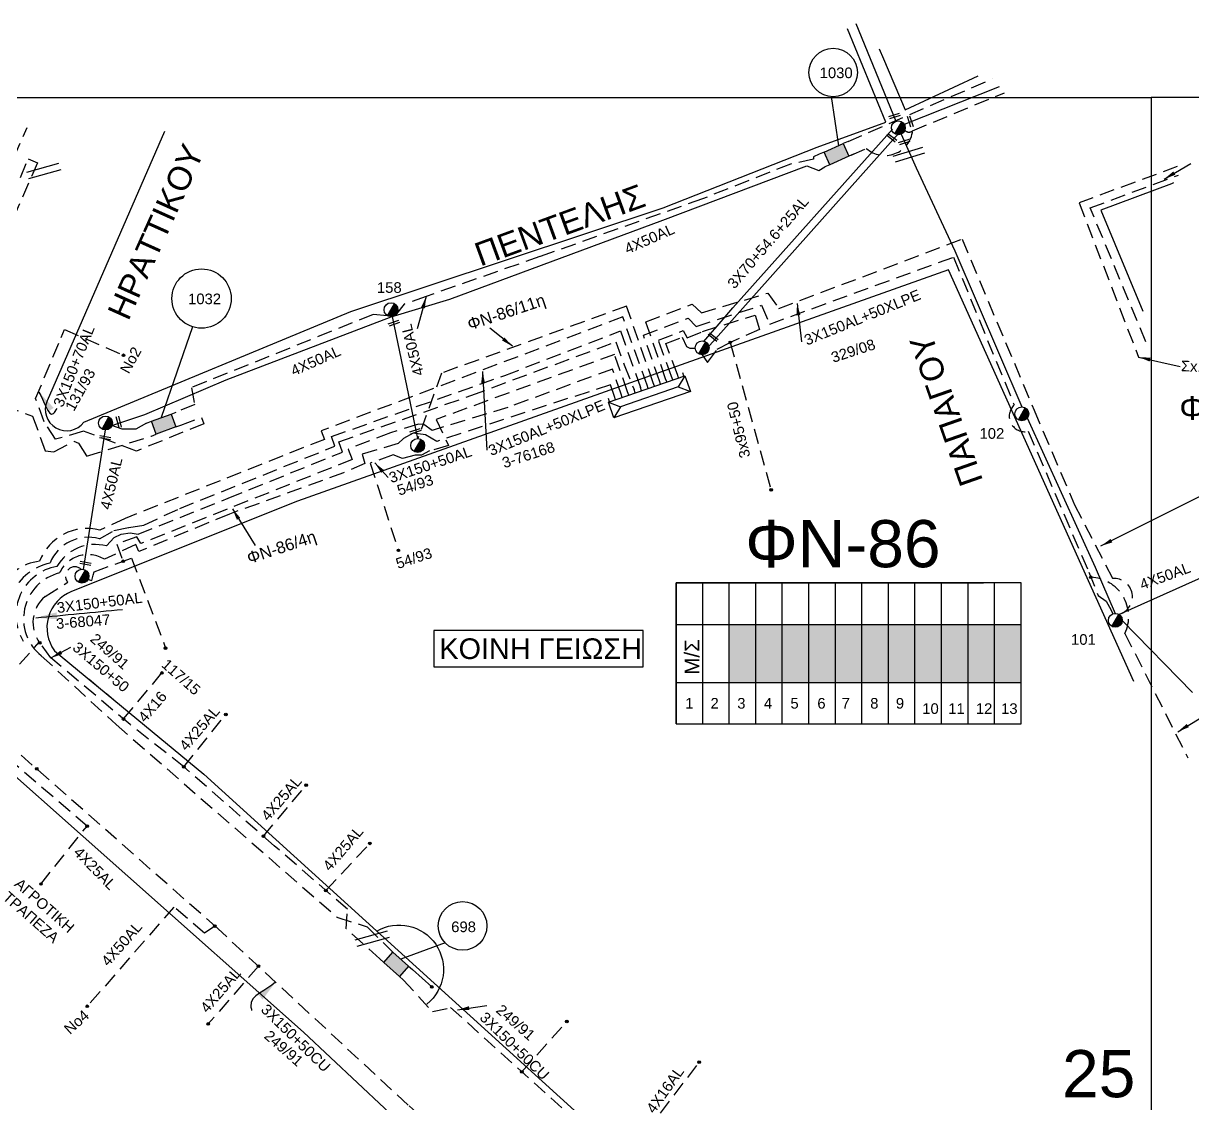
# Model space of a CAD drawing. Header units: millimetres. Extents: x 907 to 2022, y 699 to 1220.
# Drawn here: x 1806 to 1905.1, y 1123.5 to 1215.1 of the extents above; entities that cross this region are included whole.
import ezdxf
from ezdxf.enums import TextEntityAlignment as Align

# ---------------------------------------------------------------- set-up
doc = ezdxf.new("R2010")
doc.units = ezdxf.units.MM
doc.linetypes.add('DASHED', pattern=[19.05, 12.7, -6.35])
for name, color, linetype in [('Link Box 4 Διευθύνσεων', 7, 'Continuous'), ('Άγνωστα', 7, 'Continuous'), ('Ασφαλειοκιβώτια Χ.Τ 13 αναχωρήσεων', 7, 'Continuous'), ('Γέφυρες Εναέριου Δικτύου', 7, 'Continuous'), ('Γυμνά εναέρια ΧΤ (3Φ)   4x50AL', 7, 'Continuous'), ('Επιγραφές - Σχήματα', 7, 'Continuous'), ('Καλώδια ΧΤ   3x150+50AL', 7, 'DASHED'), ('Καλώδια ΧΤ   3x150+50CU', 7, 'DASHED'), ('Καλώδια ΧΤ   3x150AL+50XLPE', 7, 'DASHED'), ('Καλώδια ΧΤ   4x50AL', 7, 'DASHED'), ('Μηχανική τομή', 7, 'Continuous'), ('Στύλος ΦΜ', 7, 'Continuous'), ('Στύλος ΦΜ @ 1', 7, 'Continuous'), ('Συνδέσεις', 7, 'Continuous'), ('Συνεστραμμένα ΧΤ   3x70+54.6+25 AL', 7, 'SYN_LINE'), ('Τομή', 7, 'Continuous'), ('Υποσταθμός πόλεως', 7, 'Continuous'), ('Υπόβαθρο ΔΕΗ', 7, 'Continuous'), ('Υπόγεια καλώδια Δικτύου ΧΤ και Παρ. ΧΤ - 3X150+70 AL', 7, 'DASHED'), ('Υπόγεια καλώδια Παροχών ΧΤ   4x16AL', 7, 'DASHED'), ('Υπόγεια καλώδια Παροχών ΧΤ   4x16CU', 7, 'DASHED'), ('Υπόγεια καλώδια Παροχών ΧΤ   4x25', 7, 'DASHED'), ('Υπόγεια καλώδια Παροχών ΧΤ   4x50AL', 7, 'DASHED')]:
    doc.layers.add(name, color=color, linetype=linetype)
doc.styles.get("Standard").update_dxf_attribs({"font": 'arial.ttf'})
doc.linetypes.add('SYN_LINE', pattern='A,0.5,-0.0001,["/\\/\\/\\/",Standard,S=0.1,R=0,X=0,Y=-0.05],-0.25', length=0.7501)
doc.dimstyles.new('ISO-25', dxfattribs={"dimtxt": 2.5, "dimasz": 2.5, "dimexe": 1.25, "dimexo": 0.625, "dimtad": 1, "dimtxsty": 'Standard', "dimcen": 2.5, "dimadec": 0, "dimazin": 0, "dimtfac": 1, "dimtmove": 0, "dimatfit": 3, "dimfxl": 1, "dimarcsym": 0})

# ---------------------------------------------------------------- blocks, each defined once
blk = doc.blocks.new('ΥΠΑΡΧΩΝ ΤΣΙΜΕΝΤΕΝΙΟΣ ΣΤΥΛΟΣ')
at = {"layer": 'Στύλος ΦΜ'}
blk.add_hatch(color=256, dxfattribs=at).paths.add_polyline_path([(-1.29, -2.28, 0.574793), (2.62, 0, 0.268822), (1.3, 2.27)])
blk.add_line((-1.29, -2.28), (1.3, 2.27), dxfattribs=at)
blk.add_circle((0, 0), 2.62, dxfattribs=at)
at = {"layer": 'Στύλος ΦΜ', "flags": 4}
for tag, p in [('ΑΡΙΘΜΟΣ', (-4.68, 8.05)), ('ΤΥΠΟΣ', (-4.91, 3.03))]:
    blk.add_attdef(tag, p, '', height=4, dxfattribs=at)
blk = doc.blocks.new('ΤΟΜΗ')
at = {"layer": 'Τομή', "ltscale": 40}
for p, q in [((-5.68, 0), (5.68, 0)), ((5.68, -2.33), (-5.68, -2.33))]:
    blk.add_line(p, q, dxfattribs=at)
blk = doc.blocks.new('ΜΗΧΑΝΙΚΗ ΤΟΜΗ')
at = {"layer": 'Μηχανική τομή', "ltscale": 40}
for p, q in [((-1.89, 0.78), (1.89, 0.78)), ((1.89, 0), (-1.89, 0))]:
    blk.add_line(p, q, dxfattribs=at)
blk = doc.blocks.new('LINK BOX 4 ΑΝΑΧΩΡΗΣΕΩΝ')
at = {"layer": 'Link Box 4 Διευθύνσεων', "ltscale": 40}
blk.add_hatch(color=256, dxfattribs=at).paths.add_polyline_path([(-3.54, 0), (-3.54, -4.67), (3.54, -4.67), (3.54, 0)])
for p, q in [((-3.54, 0), (-5.33, 0)), ((5.33, 0), (3.54, 0)), ((-3.54, -4.67), (-5.33, -4.67)), ((5.33, -4.67), (3.54, -4.67))]:
    blk.add_line(p, q, dxfattribs=at)
blk.add_lwpolyline([(-3.54, -4.67), (-3.54, 0), (3.54, 0), (3.54, -4.67)], close=True, dxfattribs=at)
blk = doc.blocks.new('ΥΠΟΣΤΑΘΜΟΣ ΠΟΛΕΩΣ 13 ΑΝΑΧΩΡΗΣΕΩΝ')
at = {"layer": 'Υποσταθμός πόλεως', "ltscale": 40}
for p, q in [((-11.12, -2.82), (-11.12, -4)), ((-9.53, -2.82), (-9.53, -4)), ((-7.77, -2.82), (-7.77, -4)), ((-5.99, -2.82), (-5.99, -4)), ((-4.14, -2.82), (-4.14, -4)), ((-2.3, -2.82), (-2.3, -4)), ((-0.43, -2.82), (-0.43, -4)), ((1.54, -2.82), (1.54, -4)), ((3.43, -2.82), (3.43, -4)), ((5.39, -2.82), (5.39, -4)), ((7.32, -2.82), (7.32, -4)), ((9.32, -2.82), (9.32, -4)), ((11.11, -2.82), (11.11, -4))]:
    blk.add_line(p, q, dxfattribs=at)
blk.add_lwpolyline([(-11.43, 2.82), (11.43, 2.82), (11.43, -2.82), (-11.43, -2.82)], close=True, dxfattribs=at)
for points in [[(-8.62, 0), (-11.43, 2.82)], [(-11.43, -2.82), (-8.62, 0)], [(-8.62, 0), (8.62, 0)], [(8.62, 0), (11.43, 2.82)], [(11.43, -2.82), (8.62, 0)]]:
    blk.add_lwpolyline(points, dxfattribs=at)
at = {"layer": 'Υποσταθμός πόλεως', "linetype": 'SYN_LINE', "ltscale": 40, "flags": 1}
for tag, p in [('ΜΕΤΑΣΧΗΜΑΤΙΣΜΟΣ', (12.22, 1.68)), ('ΙΣΧΥΣ', (12.2, -1.11)), ('ΑΡΙΘΜΟΣ', (12.32, -3.83))]:
    blk.add_attdef(tag, p, '', height=1.8, dxfattribs=at)
blk = doc.blocks.new('ΑΣΦΑΛΕΙΟΚΙΒΩΤΙΟ ΥΠΟΣΤΑΘΜΟΥ 13 ΑΝΑΧΩΡΗΣΕΩΝ')
at = {"layer": 'Ασφαλειοκιβώτια Χ.Τ 13 αναχωρήσεων', "ltscale": 40}
for p, q in [((-23.86, 58.34), (23.96, 58.34)), ((-9.78, 58.34), (-9.78, -58.66)), ((9.87, 58.34), (9.87, -58.66)), ((23.96, 58.34), (23.96, -45.89)), ((-23.86, 49.34), (23.96, 49.34)), ((-23.86, 40.34), (23.96, 40.34)), ((-23.86, 31.34), (23.96, 31.34)), ((-23.86, 22.34), (23.96, 22.34)), ((-23.86, 13.34), (23.96, 13.34)), ((-23.86, 4.34), (23.96, 4.34)), ((-23.86, -4.66), (23.96, -4.66)), ((-23.86, -13.66), (23.96, -13.66)), ((-23.86, -22.66), (23.96, -22.66)), ((-23.86, -31.66), (23.96, -31.66)), ((-23.86, -40.66), (23.96, -40.66)), ((-23.86, -49.66), (23.96, -49.66))]:
    blk.add_line(p, q, dxfattribs=at)
at = {"layer": 'Ασφαλειοκιβώτια Χ.Τ 13 αναχωρήσεων'}
blk.add_lwpolyline([(-23.86, -58.66), (23.96, -58.66), (23.96, 58.34), (-23.86, 58.34)], close=True, dxfattribs=at)
for s, p in [('1', (-18.64, 55.26)), ('2', (-18.64, 46.69)), ('3', (-18.64, 37.62)), ('4', (-18.64, 28.59)), ('5', (-18.64, 19.58)), ('6', (-18.64, 10.45)), ('7', (-18.64, 2.2)), ('8', (-18.64, -7.48)), ('9', (-18.64, -16.18)), ('10', (-20.44, -25.14)), ('11', (-20.44, -33.94)), ('12', (-20.44, -43.31)), ('13', (-20.44, -51.88))]:
    blk.add_text(s, height=3.6, rotation=270, dxfattribs=at).set_placement(p)
at = {"layer": 'Ασφαλειοκιβώτια Χ.Τ 13 αναχωρήσεων', "ltscale": 40}
for tag, height, p in [('ΟΝΟΜΑ', 5, (1.15, 62.43)), ('ΚΕΙΜΕΝΟ 1', 2, (17.15, 53.4)), ('ΚΕΙΜΕΝΟ 2', 2, (17.15, 44.69)), ('ΚΕΙΜΕΝΟ 3', 2, (16.99, 35.93)), ('ΚΕΙΜΕΝΟ 4', 2, (16.99, 26.95)), ('ΚΕΙΜΕΝΟ 5', 2, (16.99, 18.11)), ('ΚΕΙΜΕΝΟ 6', 2, (16.99, 9.19)), ('ΚΕΙΜΕΝΟ 7', 2, (16.99, 0.11)), ('ΚΕΙΜΕΝΟ 8', 2, (16.99, -8.61)), ('ΚΕΙΜΕΝΟ 9', 2, (16.99, -17.74)), ('ΚΕΙΜΕΝΟ 10', 2, (16.99, -26.96)), ('ΚΕΙΜΕΝΟ 11', 2, (16.99, -36.04)), ('ΚΕΙΜΕΝΟ 12', 2, (16.99, -44.96)), ('ΚΕΙΜΕΝΟ 13', 2, (16.99, -54.16)), ('ΣΧ', 2, (1.2, -60.52))]:
    blk.add_attdef(tag, text='', height=height, dxfattribs=at).set_placement(p, align=Align.MIDDLE_CENTER)
blk = doc.blocks.new('_ΣΥΝΔΕΣΗ')
at = {"layer": 'Συνδέσεις', "linetype": 'SYN_LINE', "ltscale": 40}
blk.add_hatch(color=256, dxfattribs=at).paths.add_polyline_path([(0.5, -0.01, 1), (-0.5, -0.01, 1)])
at = {"layer": 'Συνδέσεις'}
blk.add_circle((0, -0.01), 0.5, dxfattribs=at)

msp = doc.modelspace()

# ---------------------------------------------------------------- hatches: boundary and pattern name
at = {"layer": 'Ασφαλειοκιβώτια Χ.Τ 13 αναχωρήσεων'}
h = msp.add_hatch(color=5, dxfattribs=at)
h.dxf.hatch_style = 1
h.paths.add_polyline_path([(1865.816, 1159.192), (1868.066, 1159.192), (1868.066, 1164.106), (1865.816, 1164.106)])
h = msp.add_hatch(color=151, dxfattribs=at)
h.dxf.hatch_style = 1
h.paths.add_polyline_path([(1870.316, 1164.106), (1868.066, 1164.106), (1868.066, 1159.192), (1870.316, 1159.192)])
h = msp.add_hatch(color=27, dxfattribs=at)
h.dxf.hatch_style = 1
h.paths.add_polyline_path([(1872.566, 1164.106), (1870.316, 1164.106), (1870.316, 1159.192), (1872.566, 1159.192)])
h = msp.add_hatch(color=2, dxfattribs=at)
h.dxf.hatch_style = 1
h.paths.add_polyline_path([(1874.816, 1164.106), (1872.566, 1164.106), (1872.566, 1159.192), (1874.816, 1159.192)])
h = msp.add_hatch(color=85, dxfattribs=at)
h.dxf.hatch_style = 1
h.paths.add_polyline_path([(1874.816, 1159.192), (1877.066, 1159.192), (1877.066, 1164.106), (1874.816, 1164.106)])
h = msp.add_hatch(color=6, dxfattribs=at)
h.dxf.hatch_style = 1
h.paths.add_polyline_path([(1877.066, 1159.192), (1879.316, 1159.192), (1879.316, 1164.106), (1877.066, 1164.106)])
h = msp.add_hatch(color=30, dxfattribs=at)
h.dxf.hatch_style = 1
h.paths.add_polyline_path([(1881.566, 1164.106), (1879.316, 1164.106), (1879.316, 1159.192), (1881.566, 1159.192)])
h = msp.add_hatch(color=62, dxfattribs=at)
h.dxf.hatch_style = 1
h.paths.add_polyline_path([(1883.816, 1164.106), (1881.566, 1164.106), (1881.566, 1159.192), (1883.816, 1159.192)])
h = msp.add_hatch(color=173, dxfattribs=at)
h.dxf.hatch_style = 1
h.paths.add_polyline_path([(1886.066, 1164.106), (1883.816, 1164.106), (1883.816, 1159.192), (1886.066, 1159.192)])
h = msp.add_hatch(color=133, dxfattribs=at)
h.dxf.hatch_style = 1
h.paths.add_polyline_path([(1888.316, 1164.106), (1886.066, 1164.106), (1886.066, 1159.192), (1888.316, 1159.192)])
h = msp.add_hatch(color=156, dxfattribs=at)
h.dxf.hatch_style = 1
h.paths.add_polyline_path([(1890.566, 1164.106), (1888.316, 1164.106), (1888.316, 1159.192), (1890.566, 1159.192)])

# ---------------------------------------------------------------- linework, layer by layer
at = {"layer": 'Άγνωστα', "color": 5, "ltscale": 0.1}
for points in [[(1876.556, 1215.07), (1879.936, 1206.768)], [(1880.396, 1205.683), (1881.676, 1202.836), (1884.947, 1195.784), (1890.628, 1182.564)], [(1891.093, 1181.615), (1896.854, 1168.958), (1898.554, 1165.047)], [(1899.142, 1164.458), (1905.101, 1158.332)]]:
    msp.add_lwpolyline(points, dxfattribs=at)
at = {"layer": 'Άγνωστα', "color": 85, "linetype": 'DASHED', "ltscale": 0.1}
for points in [[(1805.17, 1203.748), (1806.281, 1206.231)], [(1903.797, 1202.937), (1895.478, 1199.844), (1900.532, 1186.781)]]:
    msp.add_lwpolyline(points, dxfattribs=at)
at = {"layer": 'Άγνωστα', "color": 30, "linetype": 'DASHED', "ltscale": 0.1}
msp.add_lwpolyline([(1901.155, 1188.086), (1896.421, 1199.423), (1903.902, 1202.208)], dxfattribs=at)
at = {"layer": 'Άγνωστα', "color": 5, "linetype": 'DASHED', "ltscale": 0.1}
for points in [[(1859.899, 1184.765), (1858.543, 1188.639), (1862.321, 1190.082), (1863.004, 1189.375), (1868.555, 1191.168), (1869.253, 1189.582), (1884.831, 1195.246), (1889.976, 1182.731)], [(1891.179, 1180.485), (1896.309, 1168.544), (1897.108, 1166.558), (1897.768, 1166.092), (1898.206, 1165.32), (1898.334, 1165.004)], [(1899.368, 1163.35), (1904.695, 1152.816)]]:
    msp.add_lwpolyline(points, dxfattribs=at)
at = {"layer": 'Άγνωστα', "color": 173, "linetype": 'DASHED', "ltscale": 0.1}
msp.add_lwpolyline([(1859.376, 1184.583), (1857.115, 1191.094), (1841.411, 1185.414), (1839.417, 1179.872)], dxfattribs=at)
at = {"layer": 'Άγνωστα', "color": 0, "ltscale": 0.1}
msp.add_lwpolyline([(1839.399, 1179.872), (1837.256, 1190.218)], dxfattribs=at)
at = {"layer": 'Άγνωστα', "color": 133, "linetype": 'DASHED', "ltscale": 0.1}
for points in [[(1860.926, 1185.122), (1859.823, 1188.205), (1861.909, 1189.027), (1862.254, 1188.416), (1863.559, 1188.954), (1868.012, 1190.336), (1868.394, 1189.107), (1865.906, 1188.029), (1869.367, 1175.521)], [(1863.526, 1186.972), (1863.987, 1186.318), (1864.803, 1187.451), (1865.906, 1188.029)]]:
    msp.add_lwpolyline(points, dxfattribs=at)
at = {"layer": 'Άγνωστα', "color": 27, "linetype": 'DASHED', "ltscale": 0.1}
msp.add_lwpolyline([(1861.427, 1185.296), (1860.437, 1187.941), (1861.835, 1188.457), (1862.191, 1187.686), (1862.475, 1187.531), (1862.937, 1187.544)], dxfattribs=at)
at = {"layer": 'Άγνωστα', "color": 151, "linetype": 'DASHED', "ltscale": 0.1}
for points in [[(1856.651, 1183.637), (1855.911, 1185.766), (1847.047, 1182.514), (1840.635, 1180.567), (1839.917, 1181.052), (1839.455, 1181.082), (1837.089, 1180.365), (1833.509, 1178.973), (1833.849, 1178.099), (1815.931, 1170.972), (1815.582, 1171.535), (1813.883, 1170.92), (1814.409, 1169.464)], [(1811.457, 1167.931), (1811.757, 1167.849), (1811.876, 1168.283), (1811.958, 1168.586), (1814.449, 1169.479)], [(1814.409, 1169.464), (1815.136, 1169.727), (1818.021, 1162.103)]]:
    msp.add_lwpolyline(points, dxfattribs=at)
at = {"layer": 'Άγνωστα', "color": 6, "linetype": 'DASHED', "ltscale": 0.1}
for points in [[(1856.083, 1183.44), (1855.737, 1184.438), (1841.034, 1179.631), (1840.048, 1180.194), (1839.01, 1180.324), (1838.195, 1179.864), (1837.746, 1179.449), (1834.684, 1178.537), (1834.919, 1177.749), (1833.112, 1176.966), (1823.44, 1173.473), (1815.749, 1170.285), (1815.498, 1170.89), (1812.847, 1169.634)], [(1807.481, 1161.451), (1813.838, 1155.619), (1832.551, 1139.307), (1835.105, 1138.473), (1837.137, 1136.474)], [(1848.236, 1126.184), (1852.043, 1130.452)]]:
    msp.add_lwpolyline(points, dxfattribs=at)
at = {"layer": 'Άγνωστα', "ltscale": 0.1}
msp.add_lwpolyline([(1816.408, 1181.181), (1815.493, 1180.664), (1814.33, 1180.677), (1813.472, 1180.988)], dxfattribs=at)
at = {"layer": 'Άγνωστα', "color": 154, "linetype": 'DASHED', "ltscale": 0.1}
msp.add_lwpolyline([(1802.294, 1155.936), (1799.963, 1157.495), (1801.681, 1158.888), (1803.101, 1157.892), (1807.302, 1162.604)], dxfattribs=at)
at = {"layer": 'Άγνωστα', "color": 154, "ltscale": 0.1}
msp.add_lwpolyline([(1838.954, 1134.845), (1840.59, 1133.378)], dxfattribs=at)
at = {"layer": 'Άγνωστα', "color": 5, "linetype": 'DASHED', "ltscale": 0.1}
for centre, radius, start, end in [((1890.883, 1181.772), 1.32, 133.42348, 282.96526), ((1896.359, 1164.78), 3.331, 334.58381, 87.84921)]:
    msp.add_arc(centre, radius, start, end, dxfattribs=at)
at = {"layer": 'Άγνωστα', "color": 6, "linetype": 'DASHED', "ltscale": 0.1}
for centre, radius, start, end in [((1811.446, 1167.368), 2.663, 58.26492, 155.44358), ((1809.986, 1164.583), 4.01, 103.88787, 231.34397)]:
    msp.add_arc(centre, radius, start, end, dxfattribs=at)
at = {"layer": 'Γέφυρες Εναέριου Δικτύου', "ltscale": 0.1}
msp.add_lwpolyline([(1835.931, 1138.115, -0.928065), (1840.178, 1131.931, -5.105044)], format="xyb", dxfattribs=at)
at = {"layer": 'Γυμνά εναέρια ΧΤ (3Φ)   4x50AL', "color": 133, "ltscale": 0.1}
for points in [[(1880.666, 1206.521), (1888.73, 1209.715)], [(1837.136, 1190.205), (1842.115, 1191.701), (1860.175, 1198.381), (1872.387, 1203.004), (1873.408, 1202.596), (1873.932, 1202.908)], [(1813.472, 1180.988), (1816.251, 1181.904), (1823.159, 1184.845), (1837.136, 1190.205)]]:
    msp.add_lwpolyline(points, dxfattribs=at)
at = {"layer": 'Γυμνά εναέρια ΧΤ (3Φ)   4x50AL', "color": 151, "ltscale": 0.1}
msp.add_lwpolyline([(1811.055, 1168.775), (1812.919, 1180.6)], dxfattribs=at)
at = {"layer": 'Γυμνά εναέρια ΧΤ (3Φ)   4x50AL', "color": 156, "linetype": 'SYN_LINE', "ltscale": 10}
msp.add_lwpolyline([(1898.846, 1164.969), (1907.508, 1168.829)], dxfattribs=at)
at = {"layer": 'Επιγραφές - Σχήματα'}
msp.add_lwpolyline([(918.43, 1208.801), (1901.6, 1208.801), (1901.6, 707.265), (918.43, 707.265)], close=True, dxfattribs=at)
at = {"layer": 'Επιγραφές - Σχήματα', "ltscale": 0.1}
for points in [[(1874.455, 1208.858), (1874.455, 1208.858), (1875.082, 1204.697)], [(1820.294, 1189.351), (1820.294, 1189.351), (1817.657, 1181.644)], [(1820.294, 1189.351), (1820.294, 1189.351), (1817.657, 1181.644)], [(1841.73, 1137.119), (1841.73, 1137.119), (1837.962, 1135.735)]]:
    msp.add_lwpolyline(points, dxfattribs=at)
at = {"layer": 'Επιγραφές - Σχήματα', "ltscale": 10}
msp.add_lwpolyline([(1901.6, 707.265), (2021.535, 707.265), (2021.535, 1208.801), (1901.6, 1208.801)], dxfattribs=at)
at = {"layer": 'Επιγραφές - Σχήματα', "color": 190}
msp.add_lwpolyline([(1840.759, 1160.518), (1858.515, 1160.518), (1858.515, 1163.605), (1840.759, 1163.605)], close=True, dxfattribs=at)
at = {"layer": 'Επιγραφές - Σχήματα', "linetype": 'Continuous'}
for centre, radius in [((1874.629, 1210.905), 2.054), ((1821.072, 1191.742), 2.514), ((1821.072, 1191.742), 2.514), ((1843.204, 1138.556), 2.059)]:
    msp.add_circle(centre, radius, dxfattribs=at)
at = {"layer": 'Καλώδια ΧΤ   3x150+50AL', "color": 2, "ltscale": 0.1}
for points in [[(1805.705, 1202.018), (1806.372, 1203.595), (1807.165, 1203.26), (1803.762, 1195.449), (1802.886, 1195.324)], [(1857.199, 1183.827), (1856.095, 1187.006), (1840.976, 1181.499), (1841.997, 1179.286), (1840.412, 1178.817), (1839.708, 1178.465), (1839.196, 1178.465), (1838.121, 1178.174), (1837.307, 1178.485), (1835.372, 1177.779)], [(1835.372, 1177.779), (1837.758, 1170.395)]]:
    msp.add_lwpolyline(points, dxfattribs=at)
at = {"layer": 'Καλώδια ΧΤ   3x150+50AL', "color": 151, "ltscale": 0.1}
msp.add_lwpolyline([(1807.801, 1166.482), (1809.726, 1167.695)], dxfattribs=at)
for centre, radius, start, end in [((1810.32, 1168.21), 0.787, 46.71476, 220.92844), ((1809.677, 1164.271), 2.901, 130.31603, 216.39622)]:
    msp.add_arc(centre, radius, start, end, dxfattribs=at)
at = {"layer": 'Καλώδια ΧΤ   3x150+50CU', "color": 1, "ltscale": 0.1}
for points in [[(1768.771, 1174.413), (1769.112, 1183.872), (1770.436, 1183.419), (1773.006, 1182.498), (1789.657, 1176.166), (1796.877, 1179.413), (1798.986, 1184.704), (1806.742, 1181.77), (1807.806, 1178.835), (1808.544, 1178.751), (1810.251, 1179.657), (1810.63, 1179.488), (1811.325, 1178.372)], [(1811.325, 1178.372), (1816.815, 1180.087)]]:
    msp.add_lwpolyline(points, dxfattribs=at)
at = {"layer": 'Καλώδια ΧΤ   3x150+50CU', "color": 151, "ltscale": 0.1}
msp.add_lwpolyline([(1836.191, 1135.755), (1833.335, 1138.316), (1833.433, 1139.973), (1827.229, 1145.355), (1819.561, 1152.034), (1815.011, 1155.632), (1808.301, 1161.268), (1807.343, 1162.55)], dxfattribs=at)
at = {"layer": 'Καλώδια ΧΤ   3x150+50CU', "color": 85, "ltscale": 0.1}
msp.add_lwpolyline([(1843.867, 1118.624), (1838.579, 1123.365), (1822.437, 1138.334), (1804.369, 1154.266)], dxfattribs=at)
at = {"layer": 'Καλώδια ΧΤ   3x150+50CU', "color": 6, "ltscale": 0.1}
msp.add_lwpolyline([(1838.175, 1133.976), (1840.643, 1131.291), (1842.194, 1131.626), (1856.148, 1119.059), (1855.916, 1118.281), (1856.034, 1117.319), (1856.694, 1116.857), (1857.565, 1116.871), (1857.867, 1116.995)], dxfattribs=at)
at = {"layer": 'Καλώδια ΧΤ   3x150AL+50XLPE', "color": 156, "ltscale": 0.1}
msp.add_lwpolyline([(1860.422, 1184.947), (1858.749, 1189.764), (1862.665, 1191.254), (1863.46, 1190.522), (1869.085, 1192.212), (1870.023, 1190.893), (1885.558, 1196.784), (1891.664, 1182.281), (1895.108, 1174.239), (1898.323, 1167.995)], dxfattribs=at)
at = {"layer": 'Καλώδια ΧΤ   3x150AL+50XLPE', "color": 62, "ltscale": 0.1}
msp.add_lwpolyline([(1858.846, 1184.4), (1856.791, 1190.179), (1831.222, 1180.517), (1831.492, 1179.802), (1814.593, 1173.102), (1812.446, 1172.114)], dxfattribs=at)
at = {"layer": 'Καλώδια ΧΤ   3x150AL+50XLPE', "color": 30, "ltscale": 0.1}
msp.add_lwpolyline([(1812.408, 1171.37), (1813.624, 1172.063), (1814.909, 1172.335), (1816.175, 1172.543), (1819.217, 1173.943), (1832.369, 1179.219), (1832.089, 1180.042), (1846.79, 1185.228), (1856.583, 1188.995), (1858.289, 1184.206)], dxfattribs=at)
at = {"layer": 'Καλώδια ΧΤ   3x150AL+50XLPE', "color": 85, "ltscale": 0.1}
msp.add_lwpolyline([(1813.004, 1170.767), (1813.656, 1171.493), (1814.242, 1171.775), (1815.026, 1171.87), (1815.706, 1171.775), (1823.327, 1174.808), (1833.015, 1178.732), (1832.714, 1179.608), (1843.897, 1183.515), (1856.19, 1188.069), (1856.916, 1186.109), (1857.753, 1184.02)], dxfattribs=at)
at = {"layer": 'Καλώδια ΧΤ   3x150AL+50XLPE', "linetype": 'DASHED', "ltscale": 0.1}
msp.add_lwpolyline([(1808.589, 1161.884), (1813.603, 1157.748)], dxfattribs=at)
at = {"layer": 'Καλώδια ΧΤ   3x150AL+50XLPE', "color": 62, "ltscale": 0.1}
for centre, radius, start, end in [((1811.373, 1167.932), 4.317, 75.61034, 159.15673), ((1807.757, 1165.419), 4.071, 95.90786, 219.02509)]:
    msp.add_arc(centre, radius, start, end, dxfattribs=at)
at = {"layer": 'Καλώδια ΧΤ   3x150AL+50XLPE', "color": 30, "ltscale": 0.1}
for centre, radius, start, end in [((1811.458, 1168.01), 3.492, 74.21284, 157.95141), ((1809.182, 1164.859), 4.564, 102.14841, 207.84273)]:
    msp.add_arc(centre, radius, start, end, dxfattribs=at)
at = {"layer": 'Καλώδια ΧΤ   3x150AL+50XLPE', "color": 85, "ltscale": 0.1}
for centre, radius, start, end in [((1812.047, 1167.138), 3.753, 75.23243, 149.79362), ((1809.517, 1164.894), 4.193, 99.79057, 211.64388)]:
    msp.add_arc(centre, radius, start, end, dxfattribs=at)
at = {"layer": 'Καλώδια ΧΤ   3x150AL+50XLPE', "color": 156, "ltscale": 0.1}
msp.add_arc((1898.467, 1166.461), 1.54, 284.2749, 95.34135, dxfattribs=at)
at = {"layer": 'Καλώδια ΧΤ   4x50AL', "color": 27, "ltscale": 0.1}
for points in [[(1875.891, 1205.058), (1888.124, 1210.38)], [(1881.369, 1205.97), (1889.148, 1209.191)], [(1873.457, 1203.974), (1872.972, 1203.757), (1872.96, 1203.547), (1871.02, 1203.145), (1863.538, 1200.192), (1849.76, 1195.296), (1840.119, 1191.922), (1838.245, 1191.266), (1837.602, 1190.434)], [(1876.161, 1203.9), (1877.443, 1204.471)], [(1836.846, 1190.282), (1835.617, 1190.387), (1820.204, 1184.184), (1820.488, 1182.765), (1818.906, 1182.108)]]:
    msp.add_lwpolyline(points, dxfattribs=at)
for centre, radius, start, end in [((1879.017, 1206.238), 2.367, 228.30739, 353.48239), ((1881.06, 1206.311), 0.46, 220.22415, 312.09531)]:
    msp.add_arc(centre, radius, start, end, dxfattribs=at)
at = {"layer": 'Συνεστραμμένα ΧΤ   3x70+54.6+25 AL', "color": 27, "ltscale": 10}
msp.add_lwpolyline([(1863.648, 1188.073), (1864.96, 1189.59), (1866.11, 1190.956), (1879.658, 1206.112)], dxfattribs=at)
at = {"layer": 'Συνεστραμμένα ΧΤ   3x70+54.6+25 AL', "color": 133, "ltscale": 10}
msp.add_lwpolyline([(1863.957, 1187.549), (1880.207, 1205.771)], dxfattribs=at)
at = {"layer": 'Υπόβαθρο ΔΕΗ', "ltscale": 0.1}
for points in [[(1817.915, 1205.91), (1807.969, 1183.061, 0.891613), (1811.085, 1181.256), (1833.734, 1190.648), (1860.214, 1199.427), (1873.26, 1204.576), (1879.086, 1206.705), (1875.855, 1214.609)], [(1900.117, 1159.273), (1884.404, 1194.19), (1829.198, 1174.573), (1810.037, 1166.895, 0.488269), (1808.589, 1161.884), (1821.266, 1151.424), (1853.013, 1122.613), (1861.642, 1115.664)]]:
    msp.add_lwpolyline(points, format="xyb", dxfattribs=at)
for points in [[(1878.518, 1212.911), (1878.908, 1212.057), (1880.738, 1207.741), (1886.936, 1210.618)], [(1903.476, 1201.539), (1903.312, 1201.471), (1897.32, 1199.225), (1900.882, 1190.66)], [(1788.213, 1115.664), (1791.646, 1144.847), (1799.883, 1155.991), (1829.724, 1129.558), (1841.153, 1118.816), (1844.742, 1115.664)]]:
    msp.add_lwpolyline(points, dxfattribs=at)
at = {"layer": 'Υπόγεια καλώδια Δικτύου ΧΤ και Παρ. ΧΤ - 3X150+70 AL', "color": 27, "ltscale": 0.1}
for points in [[(1809.156, 1188.438), (1809.454, 1189.111), (1814.459, 1186.932)], [(1819.312, 1181.014), (1821.057, 1181.662), (1821.259, 1181.117), (1815.543, 1178.808), (1811.073, 1180.494), (1808.697, 1179.812), (1807.729, 1181.276), (1807.001, 1183.266), (1809.156, 1188.438)]]:
    msp.add_lwpolyline(points, dxfattribs=at)
at = {"layer": 'Υπόγεια καλώδια Δικτύου ΧΤ και Παρ. ΧΤ - 3X150+70 AL', "color": 30, "ltscale": 0.1}
msp.add_lwpolyline([(1811.362, 1147.015), (1799.839, 1156.924), (1799.253, 1156.148)], dxfattribs=at)
at = {"layer": 'Υπόγεια καλώδια Παροχών ΧΤ   4x16AL', "color": 6, "ltscale": 0.1}
msp.add_lwpolyline([(1856.54, 1118.124), (1863.274, 1127.003)], dxfattribs=at)
at = {"layer": 'Υπόγεια καλώδια Παροχών ΧΤ   4x16CU', "color": 151, "linetype": 'DASHED', "ltscale": 0.1}
msp.add_lwpolyline([(1814.459, 1156.096), (1817.712, 1159.999)], dxfattribs=at)
at = {"layer": 'Υπόγεια καλώδια Παροχών ΧΤ   4x25', "color": 151, "ltscale": 0.1}
for points in [[(1819.561, 1152.034), (1823.134, 1156.478)], [(1826.311, 1146.155), (1829.946, 1150.484)], [(1831.614, 1141.551), (1835.335, 1145.553)]]:
    msp.add_lwpolyline(points, dxfattribs=at)
at = {"layer": 'Υπόγεια καλώδια Παροχών ΧΤ   4x25', "color": 30, "ltscale": 0.1}
msp.add_lwpolyline([(1807.454, 1142.106), (1811.362, 1147.015)], dxfattribs=at)
at = {"layer": 'Υπόγεια καλώδια Παροχών ΧΤ   4x25', "color": 85, "ltscale": 0.1}
msp.add_lwpolyline([(1825.886, 1135.136), (1821.636, 1130.241)], dxfattribs=at)
at = {"layer": 'Υπόγεια καλώδια Παροχών ΧΤ   4x50AL', "color": 85, "ltscale": 0.1}
msp.add_lwpolyline([(1822.2, 1138.543), (1821.308, 1137.927), (1818.731, 1140.155), (1811.38, 1131.735)], dxfattribs=at)

# ---------------------------------------------------------------- block references
at = {"layer": 'Link Box 4 Διευθύνσεων', "xscale": 0.2499999999999998, "yscale": 0.2499999999999998, "zscale": 0.2499999999999998}
for p, rotation in [((1874.674, 1204.516), 24.00643335623664), ((1818.063, 1180.55), 200.3672372180632), ((1837.183, 1134.866), 138.1215687688652)]:
    msp.add_blockref('LINK BOX 4 ΑΝΑΧΩΡΗΣΕΩΝ', p, dxfattribs=dict(at, rotation=rotation))
at = {"layer": 'Ασφαλειοκιβώτια Χ.Τ 13 αναχωρήσεων', "xscale": 0.25, "yscale": 0.25, "zscale": 0.25, "rotation": 90}
msp.add_blockref('ΑΣΦΑΛΕΙΟΚΙΒΩΤΙΟ ΥΠΟΣΤΑΘΜΟΥ 13 ΑΝΑΧΩΡΗΣΕΩΝ', (1875.901, 1161.637), dxfattribs=at)
at = {"layer": 'Μηχανική τομή'}
for p, xscale, yscale, zscale, rotation in [((1879.864, 1207.122), 0.2499999999999993, 0.2499999999999993, 0.2499999999999993, 17.11202710933475), ((1881.077, 1206.728), 0.2499999999999993, 0.2499999999999993, 0.2499999999999993, 288.4084927291132), ((1879.529, 1205.302), 0.2499999999999993, 0.2499999999999993, 0.2499999999999993, 321.9049078012274), ((1880.693, 1204.923), 0.2499999999999992, 0.2499999999999992, 0.2499999999999992, 17.11202710933475), ((1881.129, 1203.683), 0.6944083730328752, 0.6944083730328752, 0.6944083730328752, 17.11202710933475), ((1837.414, 1189.559), 0.2499999999999993, 0.2499999999999993, 0.2499999999999993, 18.92279573262028), ((1864.394, 1188.403), 0.2499999999999993, 0.2499999999999993, 0.2499999999999993, 321.9049078012274), ((1813.957, 1181.253), 0.2499999999999994, 0.2499999999999994, 0.2499999999999994, 284.029884949521), ((1812.884, 1179.843), 0.2499999999999993, 0.2499999999999993, 0.2499999999999993, 349.5197375132846), ((1839.232, 1180.4), 0.2499999999999993, 0.2499999999999993, 0.2499999999999993, 18.92279573262028), ((1811.218, 1169.203), 0.2499999999999994, 0.2499999999999994, 0.2499999999999994, 349.5197375132846)]:
    msp.add_blockref('ΜΗΧΑΝΙΚΗ ΤΟΜΗ', p, dxfattribs=dict(at, xscale=xscale, yscale=yscale, zscale=zscale, rotation=rotation))
at = {"layer": 'Στύλος ΦΜ @ 1', "ltscale": 40, "xscale": 0.2249999999999091, "yscale": 0.2249999999999091, "zscale": 0.2249999999999091}
for p in [(1880.158, 1206.222), (1863.526, 1187.561), (1812.919, 1181.189), (1839.399, 1179.283), (1810.932, 1168.199)]:
    msp.add_blockref('ΥΠΑΡΧΩΝ ΤΣΙΜΕΝΤΕΝΙΟΣ ΣΤΥΛΟΣ', p, dxfattribs=at)
at = {"layer": 'Στύλος ΦΜ @ 1', "ltscale": 40}
ref = msp.add_blockref('ΥΠΑΡΧΩΝ ΤΣΙΜΕΝΤΕΝΙΟΣ ΣΤΥΛΟΣ', (1837.136, 1190.794), dxfattribs=dict(at, xscale=0.2249999999999091, yscale=0.2249999999999091, zscale=0.2249999999999091))
ref.add_attrib('ΤΥΠΟΣ', '158', (1835.943, 1192.226), dxfattribs={"layer": 'Στύλος ΦΜ', "height": 0.9, "flags": 4})
ref = msp.add_blockref('ΥΠΑΡΧΩΝ ΤΣΙΜΕΝΤΕΝΙΟΣ ΣΤΥΛΟΣ', (1890.628, 1181.975), dxfattribs=dict(at, xscale=0.2249999999999091, yscale=0.2249999999999091, zscale=0.2249999999999091))
ref.add_attrib('ΤΥΠΟΣ', '102', (1887.041, 1179.854), dxfattribs={"layer": 'Στύλος ΦΜ', "height": 0.9, "flags": 4})
ref = msp.add_blockref('ΥΠΑΡΧΩΝ ΤΣΙΜΕΝΤΕΝΙΟΣ ΣΤΥΛΟΣ', (1898.554, 1164.458), dxfattribs=dict(at, xscale=0.2249999999999091, yscale=0.2249999999999091, zscale=0.2249999999999091))
ref.add_attrib('ΤΥΠΟΣ', '101', (1894.8, 1162.388), dxfattribs={"layer": 'Στύλος ΦΜ', "height": 0.9, "flags": 4})
at = {"layer": 'Συνδέσεις', "xscale": 0.2249999999999091, "yscale": 0.2249999999999091, "zscale": 0.2249999999999091}
for p in [(1865.907, 1188.031), (1814.46, 1186.935), (1869.367, 1175.524), (1837.759, 1170.398), (1814.41, 1169.467), (1896.485, 1168.111), (1807.343, 1162.552), (1818.021, 1162.103), (1817.712, 1159.999), (1814.459, 1156.096), (1823.135, 1156.481), (1819.562, 1152.037), (1807.089, 1151.871), (1829.946, 1150.486), (1811.363, 1147.017), (1826.311, 1146.157), (1835.336, 1145.556), (1807.455, 1142.109), (1831.615, 1141.553), (1822.201, 1138.545), (1825.887, 1135.138), (1840.591, 1133.381), (1811.381, 1131.738), (1821.637, 1130.243), (1852.044, 1130.454), (1863.275, 1127.006), (1848.237, 1126.187)]:
    msp.add_blockref('_ΣΥΝΔΕΣΗ', p, dxfattribs=at)
at = {"layer": 'Τομή', "xscale": 0.2499999999999998, "yscale": 0.2499999999999998, "zscale": 0.2499999999999998}
for p, rotation in [((1807.612, 1202.826), 15.58895009617836), ((1835.46, 1137.748), 15.52543167413934)]:
    msp.add_blockref('ΤΟΜΗ', p, dxfattribs=dict(at, rotation=rotation))
at = {"layer": 'Υποσταθμός πόλεως', "xscale": 0.3, "yscale": 0.25, "zscale": 0.25, "rotation": 199.1474005348938}
msp.add_blockref('ΥΠΟΣΤΑΘΜΟΣ ΠΟΛΕΩΣ 13 ΑΝΑΧΩΡΗΣΕΩΝ', (1859.053, 1183.412), dxfattribs=at)

# ---------------------------------------------------------------- texts
at = {"layer": 'Γυμνά εναέρια ΧΤ (3Φ)   4x50AL', "color": 7, "char_height": 0.9, "width": 84.18588, "attachment_point": 1}
for insert, rotation in [((1856.826, 1196.311), 23.96672), ((1828.522, 1185.975), 23.96672), ((1812.459, 1173.995), 76.5828), ((1900.518, 1167.872), 20.08439)]:
    msp.add_mtext('4X50AL', dxfattribs=dict(at, insert=insert, rotation=rotation))
at = {"layer": 'Επιγραφές - Σχήματα', "attachment_point": 1}
for s, insert, char_height in [('1030', (1873.486, 1211.328), 0.9), ('1032', (1819.929, 1192.165), 0.9), ('1032', (1819.929, 1192.165), 0.9), ('ΦΝ-86', (1867.167, 1172.961), 4), ('698', (1842.24, 1138.926), 0.9)]:
    msp.add_mtext_dynamic_manual_height_columns(s, width=10.09091, gutter_width=12.5, heights=[0], dxfattribs=dict(at, insert=insert, char_height=char_height))
at = {"layer": 'Επιγραφές - Σχήματα', "linetype": 'Continuous', "attachment_point": 1}
for s, insert, char_height, width, rotation in [('ΗΡΑΤΤΙΚΟΥ', (1813.031, 1190.59), 2, 28.90423, 65.81311), ('ΠΕΝΤΕΛΗΣ', (1844.018, 1196.326), 2, 28.90423, 20.04972), ('ΦΝ-86/11η', (1843.498, 1189.987), 1, 23.56556, 18.49929), ('ΠΑΠΑΓΟΥ', (1885.466, 1175.638), 2, 28.90423, 109.27535), ('ΦΝ-105/10η', (1903.964, 1183.441), 2, 23.56556, 1.02002), ('ΦΝ-86/4η', (1824.804, 1170.176), 1, 23.56556, 18.49929)]:
    msp.add_mtext(s, dxfattribs=dict(at, insert=insert, char_height=char_height, width=width, rotation=rotation))
at = {"layer": 'Επιγραφές - Σχήματα', "char_height": 0.9, "attachment_point": 1}
for s, insert, rotation in [('329/08', (1874.361, 1187.142), 18.15821), ('No2', (1814.109, 1185.733), 60.95564), ('Σx.3-105612', (1904.144, 1186.489), 357.36258), ('131/93', (1809.455, 1182.553), 60.95564), ('3x95+50', (1866.738, 1178.139), 103.4598), ('3-76168', (1846.458, 1178.204), 18.15821), ('54/93', (1837.549, 1175.876), 18.15821), ('54/93', (1837.443, 1169.665), 18.15821), ('3-68047', (1808.695, 1164.619), 4.59711), ('249/91', (1812.144, 1163.44), 318.59368), ('117/15', (1818.195, 1161.271), 318.59368), ('ΑΓΡΟΤΙΚΗ\\PΤΡΑΠΕΖΑ', (1805.723, 1142.674), 318.59368), ('No4', (1809.308, 1129.969), 41.95268), ('249/91', (1846.562, 1131.98), 318.59368), ('249/91', (1826.901, 1129.791), 318.59368)]:
    msp.add_mtext_dynamic_manual_height_columns(s, width=10.09091, gutter_width=12.5, heights=[0], dxfattribs=dict(at, insert=insert, rotation=rotation))
at = {"layer": 'Επιγραφές - Σχήματα', "color": 190, "insert": (1841.236, 1162.932), "char_height": 1.75, "width": 17.56555, "attachment_point": 1}
msp.add_mtext('KOINH ΓΕΙΩΣΗ', dxfattribs=at)
at = {"layer": 'Επιγραφές - Σχήματα', "color": 7, "linetype": 'Continuous', "insert": (1862.031, 1159.848), "char_height": 1.25, "width": 5.6619, "attachment_point": 1, "rotation": 90}
msp.add_mtext('Μ/Σ', dxfattribs=at)
at = {"layer": 'Επιγραφές - Σχήματα', "linetype": 'DASHED', "insert": (1894.04, 1128.027), "char_height": 4, "width": 11.20522, "attachment_point": 1}
msp.add_mtext('25', dxfattribs=at)
at = {"layer": 'Καλώδια ΧΤ   3x150+50AL', "color": 7, "char_height": 0.9, "width": 84.18588, "attachment_point": 1}
for insert, rotation in [((1836.859, 1176.938), 18.58103), ((1808.747, 1165.967), 6.97561)]:
    msp.add_mtext('3X150+50AL', dxfattribs=dict(at, insert=insert, rotation=rotation))
at = {"layer": 'Καλώδια ΧΤ   3x150+50CU', "color": 7, "char_height": 0.9, "width": 84.18588, "attachment_point": 1}
for s, insert, rotation in [('3X150+50', (1810.634, 1162.717), 319.73949), ('3X150+50CU', (1826.662, 1132.023), 315.70842), ('3X150+50CU', (1845.213, 1131.346), 315.70842)]:
    msp.add_mtext(s, dxfattribs=dict(at, insert=insert, rotation=rotation))
at = {"layer": 'Καλώδια ΧΤ   3x150AL+50XLPE', "color": 7, "char_height": 0.9, "width": 13.92422, "attachment_point": 5, "rotation": 22.13176}
for insert in [(1877.109, 1190.142), (1850.329, 1180.779)]:
    msp.add_mtext('3X150AL+50XLPE', dxfattribs=dict(at, insert=insert))
at = {"layer": 'Καλώδια ΧΤ   4x50AL', "color": 7, "insert": (1839.057, 1185.095), "char_height": 0.9, "width": 84.18588, "attachment_point": 1, "rotation": 103.93846}
msp.add_mtext('4X50AL', dxfattribs=at)
at = {"layer": 'Συνεστραμμένα ΧΤ   3x70+54.6+25 AL', "color": 7, "insert": (1865.577, 1193.087), "char_height": 0.9, "width": 84.18588, "attachment_point": 1, "rotation": 49.40268}
msp.add_mtext('3X70+54.6+25AL', dxfattribs=at)
at = {"layer": 'Υπόγεια καλώδια Δικτύου ΧΤ και Παρ. ΧΤ - 3X150+70 AL', "color": 7, "insert": (1808.464, 1182.795), "char_height": 0.9, "width": 84.18588, "attachment_point": 1, "rotation": 68.09793}
msp.add_mtext('3X150+70AL', dxfattribs=at)
at = {"layer": 'Υπόγεια καλώδια Παροχών ΧΤ   4x16AL', "color": 7, "insert": (1858.709, 1123.096), "char_height": 0.9, "width": 84.18588, "attachment_point": 1, "rotation": 54.57192}
msp.add_mtext('4X16AL', dxfattribs=at)
at = {"layer": 'Υπόγεια καλώδια Παροχών ΧΤ   4x25', "color": 7, "char_height": 0.9, "width": 84.18588, "attachment_point": 1}
for s, insert, rotation in [('4X16', (1815.608, 1156.319), 49.43134), ('4X25AL', (1819.099, 1153.907), 49.43134), ('4X25AL', (1826.037, 1147.968), 49.43134), ('4X25AL', (1831.268, 1143.712), 49.43134), ('4X25AL', (1810.794, 1145.346), 314.47698), ('4X25AL', (1820.881, 1131.685), 49.43134)]:
    msp.add_mtext(s, dxfattribs=dict(at, insert=insert, rotation=rotation))
at = {"layer": 'Υπόγεια καλώδια Παροχών ΧΤ   4x50AL', "color": 7, "insert": (1812.482, 1135.648), "char_height": 0.9, "width": 84.18588, "attachment_point": 1, "rotation": 48.87385}
msp.add_mtext('4X50AL', dxfattribs=at)

# ---------------------------------------------------------------- leaders
at = {"layer": 'Επιγραφές - Σχήματα', "ltscale": 40}
for points in [[(1902.692, 1201.871), (1904.948, 1203.18)], [(1840.119, 1191.922), (1839.34, 1189.161)], [(1871.566, 1191.326), (1871.942, 1188.084)], [(1847.432, 1187.693), (1845.52, 1189.222)], [(1900.532, 1186.781), (1904.067, 1185.993)], [(1844.891, 1185.555), (1845.263, 1178.894)], [(1835.755, 1177.815), (1836.886, 1176.582)], [(1897.338, 1170.768), (1905.698, 1174.957)], [(1823.686, 1173.92), (1825.603, 1170.795)], [(1808.301, 1161.268), (1809.993, 1162.18)], [(1903.847, 1155.016), (1911.155, 1159.465)], [(1842.774, 1131.427), (1845.251, 1131.805)]]:
    msp.add_leader(points, dimstyle='ISO-25', override={"dimasz": 1, "dimtad": 0}, dxfattribs=at)
at = {"layer": 'Επιγραφές - Σχήματα', "ltscale": 0.2, "path_type": 1}
msp.add_leader([(1807.276, 1183.796), (1808.511, 1181.985), (1808.824, 1182.413)], dimstyle='ISO-25', override={"dimasz": 1.8, "dimtad": 0}, dxfattribs=at)
at = {"layer": 'Επιγραφές - Σχήματα', "path_type": 1}
for points in [[(1807.016, 1164.673), (1814.362, 1165.388)], [(1827.339, 1133.788), (1825.241, 1131.749), (1825.318, 1131.393)]]:
    msp.add_leader(points, dimstyle='ISO-25', override={"dimasz": 1.8, "dimtad": 0}, dxfattribs=at)

doc.saveas('drawing.dxf')
